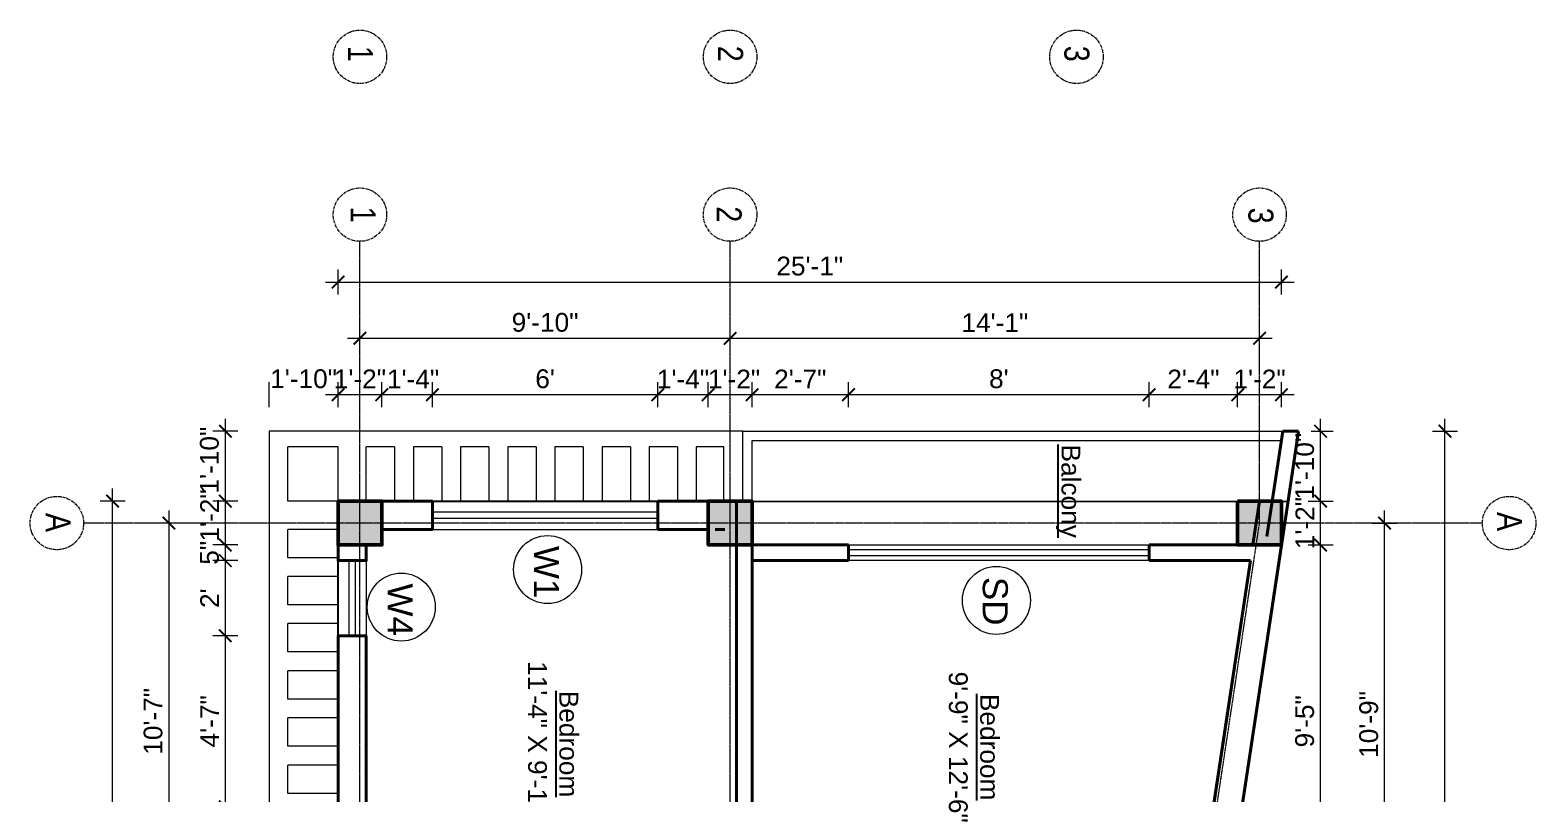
# Model space of a CAD drawing. Header units: inches. Extents: x 136316 to 155547, y -21384 to -17606.
# Drawn here: x 153034.3 to 153515.2, y -18961.1 to -18717.1 of the extents above; entities that cross this region are included whole.
import ezdxf

# ---------------------------------------------------------------- set-up
doc = ezdxf.new("R2010")
doc.units = ezdxf.units.IN
doc.header["$LTSCALE"] = 0.5
doc.header["$MEASUREMENT"] = 0
doc.header["$PDMODE"] = 66
doc.linetypes.add('CENTER', pattern=[2, 1.25, -0.25, 0.25, -0.25])
for name, color, linetype, lineweight in [('Annotate-Lite.w', 177, 'Continuous', 9), ('Annotations-Bold.w', 177, 'Continuous', 13), ('C-COLUMN', 1, 'Continuous', 50), ('DIM', 4, 'Continuous', 5), ('DIM 1-100', 4, 'Continuous', 13), ('PARAPET', 50, 'Continuous', 13), ('TEXT', 220, 'Continuous', 9), ('wall', 1, 'Continuous', 40), ('window', 4, 'Continuous', 13)]:
    doc.layers.add(name, color=color, linetype=linetype, lineweight=lineweight)
doc.styles.add('ARAIL', font='ARIALN.TTF')
doc.styles.add('arial.', font='arial.ttf')
doc.styles.add('gaurav', font='arial.ttf')
doc.styles.get("Standard").update_dxf_attribs({"font": 'arial.ttf'})
doc.dimstyles.new('1 by 96', dxfattribs={"dimtxt": 6, "dimasz": 4, "dimexe": 4, "dimexo": 4, "dimgap": 2, "dimtad": 1, "dimdec": 0, "dimzin": 0, "dimdsep": 46, "dimlunit": 4, "dimtxsty": 'Standard', "dimblk": 'ARCHTICK', "dimcen": 0, "dimdle": 4, "dimadec": 0, "dimazin": 0, "dimtfac": 1, "dimtdec": 0, "dimtix": 1, "dimtofl": 0, "dimtmove": 1, "dimatfit": 3, "dimldrblk": 'ARCHTICK', "dimfxl": 4, "dimfxlon": 1, "dimtolj": 1, "dimtzin": 0, "dimlwd": -1, "dimlwe": -1, "dimarcsym": 0})

# ---------------------------------------------------------------- blocks, each defined once
blk = doc.blocks.new('_ArchTick')
at = {"color": 0, "linetype": 'ByBlock', "const_width": 0.15}
blk.add_lwpolyline([(-0.5, -0.5), (0.5, 0.5)], dxfattribs=at)
blk = doc.blocks.new('*D653')
at = {"layer": 'Defpoints', "color": 0, "transparency": 16777216}
for p in [(153419.94, -18881.56), (153446.43, -18881.56), (153414.82, -18994.21)]:
    blk.add_point(p, dxfattribs=at)
at = {"layer": 'DIM 1-100', "color": 0, "transparency": 16777216}
for p, q in [((153446.43, -18998.21), (153446.43, -18877.56)), ((153442.43, -18881.56), (153450.43, -18881.56)), ((153442.43, -18994.21), (153450.43, -18994.21))]:
    blk.add_line(p, q, dxfattribs=at)
at = {"layer": 'DIM 1-100', "color": 0, "transparency": 16777216, "xscale": 4, "yscale": 4, "zscale": 4}
for p, rotation in [((153446.43, -18881.56), 90), ((153446.43, -18994.21), 270)]:
    blk.add_blockref('_ArchTick', p, dxfattribs=dict(at, rotation=rotation))
at = {"layer": 'DIM 1-100', "color": 0, "transparency": 16777216, "insert": (153441.36, -18937.88), "char_height": 6, "attachment_point": 5, "rotation": 90}
blk.add_mtext('\\A1;9\'-5"', dxfattribs=at)
blk = doc.blocks.new('*D654')
at = {"layer": 'Defpoints', "color": 0, "transparency": 16777216}
for p in [(153419.94, -18867.56), (153446.43, -18867.56), (153419.94, -18881.56)]:
    blk.add_point(p, dxfattribs=at)
at = {"layer": 'DIM 1-100', "color": 0, "transparency": 16777216}
for p, q in [((153446.43, -18885.56), (153446.43, -18863.56)), ((153442.43, -18867.56), (153450.43, -18867.56)), ((153442.43, -18881.56), (153450.43, -18881.56))]:
    blk.add_line(p, q, dxfattribs=at)
at = {"layer": 'DIM 1-100', "color": 0, "transparency": 16777216, "xscale": 4, "yscale": 4, "zscale": 4}
for p, rotation in [((153446.43, -18867.56), 90), ((153446.43, -18881.56), 270)]:
    blk.add_blockref('_ArchTick', p, dxfattribs=dict(at, rotation=rotation))
at = {"layer": 'DIM 1-100', "color": 0, "transparency": 16777216, "insert": (153441.41, -18874.56), "char_height": 6, "attachment_point": 5, "rotation": 90}
blk.add_mtext('\\A1;1\'-2"', dxfattribs=at)
blk = doc.blocks.new('*D655')
at = {"layer": 'Defpoints', "color": 0, "transparency": 16777216}
for p in [(153439.42, -18845.23), (153446.43, -18845.23), (153419.94, -18867.56)]:
    blk.add_point(p, dxfattribs=at)
at = {"layer": 'DIM 1-100', "color": 0, "transparency": 16777216}
for p, q in [((153443.42, -18845.23), (153450.43, -18845.23)), ((153446.43, -18871.56), (153446.43, -18841.23)), ((153442.43, -18867.56), (153450.43, -18867.56))]:
    blk.add_line(p, q, dxfattribs=at)
at = {"layer": 'DIM 1-100', "color": 0, "transparency": 16777216, "xscale": 4, "yscale": 4, "zscale": 4}
for p, rotation in [((153446.43, -18845.23), 90), ((153446.43, -18867.56), 270)]:
    blk.add_blockref('_ArchTick', p, dxfattribs=dict(at, rotation=rotation))
at = {"layer": 'DIM 1-100', "color": 0, "transparency": 16777216, "insert": (153441.36, -18856.39), "char_height": 6, "attachment_point": 5, "rotation": 90}
blk.add_mtext('\\A1;1\'-10"', dxfattribs=at)
blk = doc.blocks.new('*D658')
at = {"layer": 'Defpoints', "color": 0, "transparency": 16777216}
for p in [(153426.94, -18874.56), (153466.89, -18874.56), (153402.82, -19003.21)]:
    blk.add_point(p, dxfattribs=at)
at = {"layer": 'DIM 1-100', "color": 0, "transparency": 16777216}
for p, q in [((153462.89, -18874.56), (153470.89, -18874.56)), ((153466.89, -19007.21), (153466.89, -18870.56)), ((153462.89, -19003.21), (153470.89, -19003.21))]:
    blk.add_line(p, q, dxfattribs=at)
at = {"layer": 'DIM 1-100', "color": 0, "transparency": 16777216, "xscale": 4, "yscale": 4, "zscale": 4}
for p, rotation in [((153466.89, -18874.56), 90), ((153466.89, -19003.21), 270)]:
    blk.add_blockref('_ArchTick', p, dxfattribs=dict(at, rotation=rotation))
at = {"layer": 'DIM 1-100', "color": 0, "transparency": 16777216, "insert": (153461.83, -18938.88), "char_height": 6, "attachment_point": 5, "rotation": 90}
blk.add_mtext('\\A1;10\'-9"', dxfattribs=at)
blk = doc.blocks.new('*D593')
at = {"layer": 'Defpoints', "color": 0, "transparency": 16777216}
for p in [(153439.42, -18845.23), (153486.14, -18845.23), (153375.4, -19269.24)]:
    blk.add_point(p, dxfattribs=at)
at = {"layer": 'DIM 1-100', "color": 0, "transparency": 16777216}
for p, q in [((153482.14, -18845.23), (153490.14, -18845.23)), ((153486.14, -19273.24), (153486.14, -18841.23)), ((153482.14, -19269.24), (153490.14, -19269.24))]:
    blk.add_line(p, q, dxfattribs=at)
at = {"layer": 'DIM 1-100', "color": 0, "transparency": 16777216, "xscale": 4, "yscale": 4, "zscale": 4}
for p, rotation in [((153486.14, -18845.23), 90), ((153486.14, -19269.24), 270)]:
    blk.add_blockref('_ArchTick', p, dxfattribs=dict(at, rotation=rotation))
at = {"layer": 'DIM 1-100', "color": 0, "transparency": 16777216, "insert": (153481.08, -19057.23), "char_height": 6, "attachment_point": 5, "rotation": 90}
blk.add_mtext('\\A1;35\'-4"', dxfattribs=at)
blk = doc.blocks.new('*D602')
at = {"layer": 'Defpoints', "color": 0, "transparency": 16777216}
for p in [(153419.94, -18833.56), (153419.94, -18867.56), (153433.94, -18867.56)]:
    blk.add_point(p, dxfattribs=at)
at = {"layer": 'DIM 1-100', "color": 0, "transparency": 16777216}
for p, q in [((153419.94, -18837.56), (153419.94, -18829.56)), ((153433.94, -18837.56), (153433.94, -18829.56)), ((153437.94, -18833.56), (153415.94, -18833.56))]:
    blk.add_line(p, q, dxfattribs=at)
at = {"layer": 'DIM 1-100', "color": 0, "transparency": 16777216, "xscale": 4, "yscale": 4, "zscale": 4, "rotation": 180}
blk.add_blockref('_ArchTick', (153419.94, -18833.56), dxfattribs=at)
at = {"layer": 'DIM 1-100', "color": 0, "transparency": 16777216, "xscale": 4, "yscale": 4, "zscale": 4}
blk.add_blockref('_ArchTick', (153433.94, -18833.56), dxfattribs=at)
at = {"layer": 'DIM 1-100', "color": 0, "transparency": 16777216, "insert": (153426.94, -18828.55), "char_height": 6, "attachment_point": 5}
blk.add_mtext('\\A1;1\'-2"', dxfattribs=at)
blk = doc.blocks.new('*D659')
at = {"layer": 'Defpoints', "color": 0, "transparency": 16777216}
for p in [(153391.68, -18833.56), (153419.94, -18867.56), (153391.68, -18881.56)]:
    blk.add_point(p, dxfattribs=at)
at = {"layer": 'DIM 1-100', "color": 0, "transparency": 16777216}
for p, q in [((153391.68, -18837.56), (153391.68, -18829.56)), ((153419.94, -18837.56), (153419.94, -18829.56)), ((153423.94, -18833.56), (153387.68, -18833.56))]:
    blk.add_line(p, q, dxfattribs=at)
at = {"layer": 'DIM 1-100', "color": 0, "transparency": 16777216, "xscale": 4, "yscale": 4, "zscale": 4, "rotation": 180}
blk.add_blockref('_ArchTick', (153391.68, -18833.56), dxfattribs=at)
at = {"layer": 'DIM 1-100', "color": 0, "transparency": 16777216, "xscale": 4, "yscale": 4, "zscale": 4}
blk.add_blockref('_ArchTick', (153419.94, -18833.56), dxfattribs=at)
at = {"layer": 'DIM 1-100', "color": 0, "transparency": 16777216, "insert": (153405.81, -18828.55), "char_height": 6, "attachment_point": 5}
blk.add_mtext('\\A1;2\'-4"', dxfattribs=at)
blk = doc.blocks.new('*D660')
at = {"layer": 'Defpoints', "color": 0, "transparency": 16777216}
for p in [(153295.68, -18833.56), (153295.68, -18881.56), (153391.68, -18881.56)]:
    blk.add_point(p, dxfattribs=at)
at = {"layer": 'DIM 1-100', "color": 0, "transparency": 16777216}
for p, q in [((153295.68, -18837.56), (153295.68, -18829.56)), ((153391.68, -18837.56), (153391.68, -18829.56)), ((153395.68, -18833.56), (153291.68, -18833.56))]:
    blk.add_line(p, q, dxfattribs=at)
at = {"layer": 'DIM 1-100', "color": 0, "transparency": 16777216, "xscale": 4, "yscale": 4, "zscale": 4, "rotation": 180}
blk.add_blockref('_ArchTick', (153295.68, -18833.56), dxfattribs=at)
at = {"layer": 'DIM 1-100', "color": 0, "transparency": 16777216, "xscale": 4, "yscale": 4, "zscale": 4}
blk.add_blockref('_ArchTick', (153391.68, -18833.56), dxfattribs=at)
at = {"layer": 'DIM 1-100', "color": 0, "transparency": 16777216, "insert": (153343.68, -18828.49), "char_height": 6, "attachment_point": 5}
blk.add_mtext("\\A1;8'", dxfattribs=at)
blk = doc.blocks.new('*D661')
at = {"layer": 'Defpoints', "color": 0, "transparency": 16777216}
for p in [(153264.87, -18833.56), (153264.87, -18881.56), (153295.68, -18881.56)]:
    blk.add_point(p, dxfattribs=at)
at = {"layer": 'DIM 1-100', "color": 0, "transparency": 16777216}
for p, q in [((153264.87, -18837.56), (153264.87, -18829.56)), ((153295.68, -18837.56), (153295.68, -18829.56)), ((153299.68, -18833.56), (153260.87, -18833.56))]:
    blk.add_line(p, q, dxfattribs=at)
at = {"layer": 'DIM 1-100', "color": 0, "transparency": 16777216, "xscale": 4, "yscale": 4, "zscale": 4, "rotation": 180}
blk.add_blockref('_ArchTick', (153264.87, -18833.56), dxfattribs=at)
at = {"layer": 'DIM 1-100', "color": 0, "transparency": 16777216, "xscale": 4, "yscale": 4, "zscale": 4}
blk.add_blockref('_ArchTick', (153295.68, -18833.56), dxfattribs=at)
at = {"layer": 'DIM 1-100', "color": 0, "transparency": 16777216, "insert": (153280.27, -18828.55), "char_height": 6, "attachment_point": 5}
blk.add_mtext('\\A1;2\'-7"', dxfattribs=at)
blk = doc.blocks.new('*D662')
at = {"layer": 'Defpoints', "color": 0, "transparency": 16777216}
for p in [(153250.87, -18833.56), (153250.87, -18867.56), (153264.87, -18881.56)]:
    blk.add_point(p, dxfattribs=at)
at = {"layer": 'DIM 1-100', "color": 0, "transparency": 16777216}
for p, q in [((153250.87, -18837.56), (153250.87, -18829.56)), ((153264.87, -18837.56), (153264.87, -18829.56)), ((153268.87, -18833.56), (153246.87, -18833.56))]:
    blk.add_line(p, q, dxfattribs=at)
at = {"layer": 'DIM 1-100', "color": 0, "transparency": 16777216, "xscale": 4, "yscale": 4, "zscale": 4, "rotation": 180}
blk.add_blockref('_ArchTick', (153250.87, -18833.56), dxfattribs=at)
at = {"layer": 'DIM 1-100', "color": 0, "transparency": 16777216, "xscale": 4, "yscale": 4, "zscale": 4}
blk.add_blockref('_ArchTick', (153264.87, -18833.56), dxfattribs=at)
at = {"layer": 'DIM 1-100', "color": 0, "transparency": 16777216, "insert": (153259.11, -18828.55), "char_height": 6, "attachment_point": 5}
blk.add_mtext('\\A1;1\'-2"', dxfattribs=at)
blk = doc.blocks.new('*D663')
at = {"layer": 'Defpoints', "color": 0, "transparency": 16777216}
for p in [(153234.76, -18833.56), (153234.76, -18867.56), (153250.87, -18867.56)]:
    blk.add_point(p, dxfattribs=at)
at = {"layer": 'DIM 1-100', "color": 0, "transparency": 16777216}
for p, q in [((153234.76, -18837.56), (153234.76, -18829.56)), ((153250.87, -18837.56), (153250.87, -18829.56)), ((153254.87, -18833.56), (153230.76, -18833.56))]:
    blk.add_line(p, q, dxfattribs=at)
at = {"layer": 'DIM 1-100', "color": 0, "transparency": 16777216, "xscale": 4, "yscale": 4, "zscale": 4, "rotation": 180}
blk.add_blockref('_ArchTick', (153234.76, -18833.56), dxfattribs=at)
at = {"layer": 'DIM 1-100', "color": 0, "transparency": 16777216, "xscale": 4, "yscale": 4, "zscale": 4}
blk.add_blockref('_ArchTick', (153250.87, -18833.56), dxfattribs=at)
at = {"layer": 'DIM 1-100', "color": 0, "transparency": 16777216, "insert": (153242.81, -18828.55), "char_height": 6, "attachment_point": 5}
blk.add_mtext('\\A1;1\'-4"', dxfattribs=at)
blk = doc.blocks.new('*D664')
at = {"layer": 'Defpoints', "color": 0, "transparency": 16777216}
for p in [(153162.76, -18833.56), (153162.76, -18867.56), (153234.76, -18867.56)]:
    blk.add_point(p, dxfattribs=at)
at = {"layer": 'DIM 1-100', "color": 0, "transparency": 16777216}
for p, q in [((153162.76, -18837.56), (153162.76, -18829.56)), ((153234.76, -18837.56), (153234.76, -18829.56)), ((153238.76, -18833.56), (153158.76, -18833.56))]:
    blk.add_line(p, q, dxfattribs=at)
at = {"layer": 'DIM 1-100', "color": 0, "transparency": 16777216, "xscale": 4, "yscale": 4, "zscale": 4, "rotation": 180}
blk.add_blockref('_ArchTick', (153162.76, -18833.56), dxfattribs=at)
at = {"layer": 'DIM 1-100', "color": 0, "transparency": 16777216, "xscale": 4, "yscale": 4, "zscale": 4}
blk.add_blockref('_ArchTick', (153234.76, -18833.56), dxfattribs=at)
at = {"layer": 'DIM 1-100', "color": 0, "transparency": 16777216, "insert": (153198.76, -18828.49), "char_height": 6, "attachment_point": 5}
blk.add_mtext("\\A1;6'", dxfattribs=at)
blk = doc.blocks.new('*D665')
at = {"layer": 'Defpoints', "color": 0, "transparency": 16777216}
for p in [(153146.64, -18833.56), (153146.64, -18867.56), (153162.76, -18867.56)]:
    blk.add_point(p, dxfattribs=at)
at = {"layer": 'DIM 1-100', "color": 0, "transparency": 16777216}
for p, q in [((153146.64, -18837.56), (153146.64, -18829.56)), ((153162.76, -18837.56), (153162.76, -18829.56)), ((153166.76, -18833.56), (153142.64, -18833.56))]:
    blk.add_line(p, q, dxfattribs=at)
at = {"layer": 'DIM 1-100', "color": 0, "transparency": 16777216, "xscale": 4, "yscale": 4, "zscale": 4, "rotation": 180}
blk.add_blockref('_ArchTick', (153146.64, -18833.56), dxfattribs=at)
at = {"layer": 'DIM 1-100', "color": 0, "transparency": 16777216, "xscale": 4, "yscale": 4, "zscale": 4}
blk.add_blockref('_ArchTick', (153162.76, -18833.56), dxfattribs=at)
at = {"layer": 'DIM 1-100', "color": 0, "transparency": 16777216, "insert": (153156.61, -18828.55), "char_height": 6, "attachment_point": 5}
blk.add_mtext('\\A1;1\'-4"', dxfattribs=at)
blk = doc.blocks.new('*D666')
at = {"layer": 'Defpoints', "color": 0, "transparency": 16777216}
for p in [(153132.64, -18833.56), (153132.64, -18867.56), (153146.64, -18867.56)]:
    blk.add_point(p, dxfattribs=at)
at = {"layer": 'DIM 1-100', "color": 0, "transparency": 16777216}
for p, q in [((153132.64, -18837.56), (153132.64, -18829.56)), ((153146.64, -18837.56), (153146.64, -18829.56)), ((153150.64, -18833.56), (153128.64, -18833.56))]:
    blk.add_line(p, q, dxfattribs=at)
at = {"layer": 'DIM 1-100', "color": 0, "transparency": 16777216, "xscale": 4, "yscale": 4, "zscale": 4, "rotation": 180}
blk.add_blockref('_ArchTick', (153132.64, -18833.56), dxfattribs=at)
at = {"layer": 'DIM 1-100', "color": 0, "transparency": 16777216, "xscale": 4, "yscale": 4, "zscale": 4}
blk.add_blockref('_ArchTick', (153146.64, -18833.56), dxfattribs=at)
at = {"layer": 'DIM 1-100', "color": 0, "transparency": 16777216, "insert": (153139.64, -18828.5), "char_height": 6, "attachment_point": 5}
blk.add_mtext('\\A1;1\'-2"', dxfattribs=at)
blk = doc.blocks.new('*D667')
at = {"layer": 'Defpoints', "color": 0, "transparency": 16777216}
for p in [(153110.64, -18833.56), (153110.64, -18845.23), (153132.64, -18867.56)]:
    blk.add_point(p, dxfattribs=at)
at = {"layer": 'DIM 1-100', "color": 0, "transparency": 16777216}
for p, q in [((153110.64, -18837.56), (153110.64, -18829.56)), ((153132.64, -18837.56), (153132.64, -18829.56))]:
    blk.add_line(p, q, dxfattribs=at)
at = {"layer": 'DIM 1-100', "color": 0, "transparency": 16777216, "insert": (153121.64, -18828.49), "char_height": 6, "attachment_point": 5}
blk.add_mtext('\\A1;1\'-10"', dxfattribs=at)
blk = doc.blocks.new('*D603')
at = {"layer": 'Defpoints', "color": 0, "transparency": 16777216}
for p in [(153257.87, -18815.56), (153257.87, -18867.56), (153426.94, -18867.64)]:
    blk.add_point(p, dxfattribs=at)
at = {"layer": 'DIM 1-100', "color": 0, "transparency": 16777216}
for p, q in [((153257.87, -18819.56), (153257.87, -18811.56)), ((153426.94, -18819.56), (153426.94, -18811.56)), ((153430.94, -18815.56), (153253.87, -18815.56))]:
    blk.add_line(p, q, dxfattribs=at)
at = {"layer": 'DIM 1-100', "color": 0, "transparency": 16777216, "xscale": 4, "yscale": 4, "zscale": 4, "rotation": 180}
blk.add_blockref('_ArchTick', (153257.87, -18815.56), dxfattribs=at)
at = {"layer": 'DIM 1-100', "color": 0, "transparency": 16777216, "xscale": 4, "yscale": 4, "zscale": 4}
blk.add_blockref('_ArchTick', (153426.94, -18815.56), dxfattribs=at)
at = {"layer": 'DIM 1-100', "color": 0, "transparency": 16777216, "insert": (153342.4, -18810.55), "char_height": 6, "attachment_point": 5}
blk.add_mtext('\\A1;14\'-1"', dxfattribs=at)
blk = doc.blocks.new('*D604')
at = {"layer": 'Defpoints', "color": 0, "transparency": 16777216}
for p in [(153139.64, -18815.56), (153139.64, -18867.56), (153257.87, -18867.56)]:
    blk.add_point(p, dxfattribs=at)
at = {"layer": 'DIM 1-100', "color": 0, "transparency": 16777216}
for p, q in [((153139.64, -18819.56), (153139.64, -18811.56)), ((153257.87, -18819.56), (153257.87, -18811.56)), ((153261.87, -18815.56), (153135.64, -18815.56))]:
    blk.add_line(p, q, dxfattribs=at)
at = {"layer": 'DIM 1-100', "color": 0, "transparency": 16777216, "xscale": 4, "yscale": 4, "zscale": 4, "rotation": 180}
blk.add_blockref('_ArchTick', (153139.64, -18815.56), dxfattribs=at)
at = {"layer": 'DIM 1-100', "color": 0, "transparency": 16777216, "xscale": 4, "yscale": 4, "zscale": 4}
blk.add_blockref('_ArchTick', (153257.87, -18815.56), dxfattribs=at)
at = {"layer": 'DIM 1-100', "color": 0, "transparency": 16777216, "insert": (153198.76, -18810.49), "char_height": 6, "attachment_point": 5}
blk.add_mtext('\\A1;9\'-10"', dxfattribs=at)
blk = doc.blocks.new('*D605')
at = {"layer": 'Defpoints', "color": 0, "transparency": 16777216}
for p in [(153433.94, -18797.56), (153132.64, -18867.56), (153433.94, -18867.56)]:
    blk.add_point(p, dxfattribs=at)
at = {"layer": 'DIM 1-100', "color": 0, "transparency": 16777216}
for p, q in [((153128.64, -18797.56), (153437.94, -18797.56)), ((153132.64, -18801.56), (153132.64, -18793.56)), ((153433.94, -18801.56), (153433.94, -18793.56))]:
    blk.add_line(p, q, dxfattribs=at)
at = {"layer": 'DIM 1-100', "color": 0, "transparency": 16777216, "xscale": 4, "yscale": 4, "zscale": 4, "rotation": 180}
blk.add_blockref('_ArchTick', (153132.64, -18797.56), dxfattribs=at)
at = {"layer": 'DIM 1-100', "color": 0, "transparency": 16777216, "xscale": 4, "yscale": 4, "zscale": 4}
blk.add_blockref('_ArchTick', (153433.94, -18797.56), dxfattribs=at)
at = {"layer": 'DIM 1-100', "color": 0, "transparency": 16777216, "insert": (153283.29, -18792.49), "char_height": 6, "attachment_point": 5}
blk.add_mtext('\\A1;25\'-1"', dxfattribs=at)
blk = doc.blocks.new('*D668')
at = {"layer": 'Defpoints', "color": 0, "transparency": 16777216}
for p in [(153132.64, -18867.56), (153096.64, -18881.56), (153132.64, -18881.56)]:
    blk.add_point(p, dxfattribs=at)
at = {"layer": 'DIM 1-100', "color": 0, "transparency": 16777216}
for p, q in [((153096.64, -18863.56), (153096.64, -18885.56)), ((153100.64, -18867.56), (153092.64, -18867.56)), ((153100.64, -18881.56), (153092.64, -18881.56))]:
    blk.add_line(p, q, dxfattribs=at)
at = {"layer": 'DIM 1-100', "color": 0, "transparency": 16777216, "xscale": 4, "yscale": 4, "zscale": 4}
for p, rotation in [((153096.64, -18867.56), 90), ((153096.64, -18881.56), 270)]:
    blk.add_blockref('_ArchTick', p, dxfattribs=dict(at, rotation=rotation))
at = {"layer": 'DIM 1-100', "color": 0, "transparency": 16777216, "insert": (153091.63, -18872.13), "char_height": 6, "attachment_point": 5, "rotation": 90}
blk.add_mtext('\\A1;1\'-2"', dxfattribs=at)
blk = doc.blocks.new('*D669')
at = {"layer": 'Defpoints', "color": 0, "transparency": 16777216}
for p in [(153132.64, -18881.56), (153096.64, -18886.56), (153132.64, -18886.56)]:
    blk.add_point(p, dxfattribs=at)
at = {"layer": 'DIM 1-100', "color": 0, "transparency": 16777216}
for p, q in [((153100.64, -18881.56), (153092.64, -18881.56)), ((153100.64, -18886.56), (153092.64, -18886.56))]:
    blk.add_line(p, q, dxfattribs=at)
at = {"layer": 'DIM 1-100', "color": 0, "transparency": 16777216, "insert": (153091.59, -18884.06), "char_height": 6, "attachment_point": 5, "rotation": 90}
blk.add_mtext('\\A1;5"', dxfattribs=at)
blk = doc.blocks.new('*D670')
at = {"layer": 'Defpoints', "color": 0, "transparency": 16777216}
for p in [(153132.64, -18886.56), (153096.64, -18910.56), (153132.64, -18910.56)]:
    blk.add_point(p, dxfattribs=at)
at = {"layer": 'DIM 1-100', "color": 0, "transparency": 16777216}
for p, q in [((153096.64, -18882.56), (153096.64, -18914.56)), ((153100.64, -18886.56), (153092.64, -18886.56)), ((153100.64, -18910.56), (153092.64, -18910.56))]:
    blk.add_line(p, q, dxfattribs=at)
at = {"layer": 'DIM 1-100', "color": 0, "transparency": 16777216, "xscale": 4, "yscale": 4, "zscale": 4}
for p, rotation in [((153096.64, -18886.56), 90), ((153096.64, -18910.56), 270)]:
    blk.add_blockref('_ArchTick', p, dxfattribs=dict(at, rotation=rotation))
at = {"layer": 'DIM 1-100', "color": 0, "transparency": 16777216, "insert": (153091.63, -18898.56), "char_height": 6, "attachment_point": 5, "rotation": 90}
blk.add_mtext("\\A1;2'", dxfattribs=at)
blk = doc.blocks.new('*D671')
at = {"layer": 'Defpoints', "color": 0, "transparency": 16777216}
for p in [(153132.64, -18910.56), (153096.64, -18965.21), (153132.64, -18965.21)]:
    blk.add_point(p, dxfattribs=at)
at = {"layer": 'DIM 1-100', "color": 0, "transparency": 16777216}
for p, q in [((153096.64, -18906.56), (153096.64, -18969.21)), ((153100.64, -18910.56), (153092.64, -18910.56)), ((153100.64, -18965.21), (153092.64, -18965.21))]:
    blk.add_line(p, q, dxfattribs=at)
at = {"layer": 'DIM 1-100', "color": 0, "transparency": 16777216, "xscale": 4, "yscale": 4, "zscale": 4}
for p, rotation in [((153096.64, -18910.56), 90), ((153096.64, -18965.21), 270)]:
    blk.add_blockref('_ArchTick', p, dxfattribs=dict(at, rotation=rotation))
at = {"layer": 'DIM 1-100', "color": 0, "transparency": 16777216, "insert": (153091.64, -18937.88), "char_height": 6, "attachment_point": 5, "rotation": 90}
blk.add_mtext('\\A1;4\'-7"', dxfattribs=at)
blk = doc.blocks.new('*D708')
at = {"layer": 'Defpoints', "color": 0, "transparency": 16777216}
for p in [(153110.64, -18845.23), (153096.64, -18867.56), (153132.64, -18867.56)]:
    blk.add_point(p, dxfattribs=at)
at = {"layer": 'DIM 1-100', "color": 0, "transparency": 16777216}
for p, q in [((153100.64, -18845.23), (153092.64, -18845.23)), ((153096.64, -18841.23), (153096.64, -18871.56)), ((153100.64, -18867.56), (153092.64, -18867.56))]:
    blk.add_line(p, q, dxfattribs=at)
at = {"layer": 'DIM 1-100', "color": 0, "transparency": 16777216, "xscale": 4, "yscale": 4, "zscale": 4}
for p, rotation in [((153096.64, -18845.23), 90), ((153096.64, -18867.56), 270)]:
    blk.add_blockref('_ArchTick', p, dxfattribs=dict(at, rotation=rotation))
at = {"layer": 'DIM 1-100', "color": 0, "transparency": 16777216, "insert": (153091.58, -18854.45), "char_height": 6, "attachment_point": 5, "rotation": 90}
blk.add_mtext('\\A1;1\'-10"', dxfattribs=at)
blk = doc.blocks.new('*D709')
at = {"layer": 'Defpoints', "color": 0, "transparency": 16777216}
for p in [(153132.64, -18874.56), (153078.64, -19001.21), (153132.64, -19001.21)]:
    blk.add_point(p, dxfattribs=at)
at = {"layer": 'DIM 1-100', "color": 0, "transparency": 16777216}
for p, q in [((153082.64, -18874.56), (153074.64, -18874.56)), ((153078.64, -18870.56), (153078.64, -19005.21)), ((153082.64, -19001.21), (153074.64, -19001.21))]:
    blk.add_line(p, q, dxfattribs=at)
at = {"layer": 'DIM 1-100', "color": 0, "transparency": 16777216, "xscale": 4, "yscale": 4, "zscale": 4}
for p, rotation in [((153078.64, -18874.56), 90), ((153078.64, -19001.21), 270)]:
    blk.add_blockref('_ArchTick', p, dxfattribs=dict(at, rotation=rotation))
at = {"layer": 'DIM 1-100', "color": 0, "transparency": 16777216, "insert": (153073.58, -18937.88), "char_height": 6, "attachment_point": 5, "rotation": 90}
blk.add_mtext('\\A1;10\'-7"', dxfattribs=at)
blk = doc.blocks.new('*D636')
at = {"layer": 'Defpoints', "color": 0, "transparency": 16777216}
for p in [(153060.64, -18867.56), (153132.64, -18867.56), (153132.64, -19259.67)]:
    blk.add_point(p, dxfattribs=at)
at = {"layer": 'DIM 1-100', "color": 0, "transparency": 16777216}
for p, q in [((153060.64, -19263.67), (153060.64, -18863.56)), ((153064.64, -18867.56), (153056.64, -18867.56)), ((153064.64, -19259.67), (153056.64, -19259.67))]:
    blk.add_line(p, q, dxfattribs=at)
at = {"layer": 'DIM 1-100', "color": 0, "transparency": 16777216, "xscale": 4, "yscale": 4, "zscale": 4}
for p, rotation in [((153060.64, -18867.56), 90), ((153060.64, -19259.67), 270)]:
    blk.add_blockref('_ArchTick', p, dxfattribs=dict(at, rotation=rotation))
at = {"layer": 'DIM 1-100', "color": 0, "transparency": 16777216, "insert": (153055.57, -19063.61), "char_height": 6, "attachment_point": 5, "rotation": 90}
blk.add_mtext('\\A1;32\'-8"', dxfattribs=at)

msp = doc.modelspace()

# ---------------------------------------------------------------- hatches: boundary and pattern name
at = {"layer": 'C-COLUMN'}
h = msp.add_hatch(color=256, dxfattribs=at)
h.dxf.hatch_style = 1
h.paths.add_polyline_path([(153146.64, -18881.56), (153146.64, -18867.56), (153132.64, -18867.56), (153132.64, -18881.56)])
h = msp.add_hatch(color=256, dxfattribs=at)
h.dxf.hatch_style = 1
h.paths.add_polyline_path([(153264.87, -18881.56), (153264.87, -18867.56), (153250.87, -18867.56), (153250.87, -18881.56)])
h = msp.add_hatch(color=256, dxfattribs=at)
h.dxf.hatch_style = 1
h.paths.add_polyline_path([(153433.94, -18881.56), (153433.94, -18867.56), (153419.94, -18867.56), (153419.94, -18881.56)])

# ---------------------------------------------------------------- linework, layer by layer
at = {"layer": 'Annotate-Lite.w', "ltscale": 0.005}
for centre in [(153199.56, -18889.4), (153342.89, -18899.28), (153152.84, -18901.39)]:
    msp.add_circle(centre, 10.86, dxfattribs=at)
at = {"layer": 'Annotations-Bold.w', "linetype": 'CENTER', "ltscale": 0.3}
for p, q in [((153139.64, -19344.78), (153139.64, -18784.56)), ((153257.87, -19344.78), (153257.87, -18784.56)), ((153498.12, -18874.56), (153051.37, -18874.56))]:
    msp.add_line(p, q, dxfattribs=at)
msp.add_lwpolyline([(153368.47, -19344.78), (153368.47, -19261.77), (153390.08, -19118.71), (153407.82, -19001.21), (153426.94, -18874.56), (153426.94, -18784.56)], dxfattribs=at)
at = {"layer": 'Annotations-Bold.w', "linetype": 'CENTER', "ltscale": 1.5}
for centre in [(153139.64, -18725.63), (153257.87, -18725.63), (153368.47, -18725.63), (153139.64, -18776.03), (153257.87, -18776.03), (153426.94, -18776.03), (153042.84, -18874.56), (153506.65, -18874.56)]:
    msp.add_circle(centre, 8.53, dxfattribs=at)
at = {"layer": 'C-COLUMN'}
for points in [[(153132.64, -18867.56), (153132.64, -18881.56), (153146.64, -18881.56), (153146.64, -18867.56)], [(153250.87, -18867.56), (153250.87, -18881.56), (153264.87, -18881.56), (153264.87, -18867.56)], [(153419.94, -18867.56), (153419.94, -18881.56), (153433.94, -18881.56), (153433.94, -18867.56)]]:
    msp.add_lwpolyline(points, close=True, dxfattribs=at)
at = {"layer": 'Defpoints'}
msp.add_lwpolyline([(153375.4, -19269.24), (153132.64, -19259.67), (153132.64, -18867.56), (153436.04, -18867.67), (153375.4, -19269.24)], dxfattribs=at)
at = {"layer": 'DIM'}
for p, q in [((153391.68, -18883.06), (153295.68, -18883.06)), ((153132.64, -18910.56), (153132.64, -18886.56)), ((153136.14, -18886.56), (153136.14, -18910.56)), ((153138.14, -18886.56), (153138.14, -18910.56)), ((153141.64, -18886.56), (153141.64, -18910.56)), ((153391.68, -18885.06), (153295.68, -18885.06))]:
    msp.add_line(p, q, dxfattribs=at)
at = {"layer": 'PARAPET', "ltscale": 100}
for p, q in [((153261.87, -18845.23), (153110.64, -18845.23)), ((153110.64, -18845.23), (153110.64, -18997.04)), ((153261.87, -18867.56), (153261.87, -18845.23)), ((153261.87, -18845.23), (153434.37, -18845.23)), ((153132.64, -18850.25), (153116.64, -18850.25)), ((153116.64, -18867.56), (153116.64, -18850.25)), ((153132.64, -18867.56), (153132.64, -18850.25)), ((153150.7, -18850.25), (153141.64, -18850.25)), ((153141.64, -18867.56), (153141.64, -18850.25)), ((153150.7, -18850.25), (153150.7, -18867.56)), ((153165.76, -18850.25), (153156.7, -18850.25)), ((153156.7, -18850.25), (153156.7, -18867.56)), ((153165.76, -18850.25), (153165.76, -18867.56)), ((153180.82, -18850.25), (153171.76, -18850.25)), ((153171.76, -18850.25), (153171.76, -18867.56)), ((153180.82, -18850.25), (153180.82, -18867.56)), ((153195.88, -18850.25), (153186.82, -18850.25)), ((153186.82, -18850.25), (153186.82, -18867.56)), ((153195.88, -18850.25), (153195.88, -18867.56)), ((153210.94, -18850.25), (153201.88, -18850.25)), ((153201.88, -18850.25), (153201.88, -18867.56)), ((153210.94, -18850.25), (153210.94, -18867.56)), ((153226, -18850.25), (153216.94, -18850.25)), ((153216.94, -18850.25), (153216.94, -18867.56)), ((153226, -18850.25), (153226, -18867.56)), ((153241.06, -18850.25), (153232, -18850.25)), ((153232, -18850.25), (153232, -18867.56)), ((153241.06, -18850.25), (153241.06, -18867.56)), ((153255.87, -18850.25), (153247.06, -18850.25)), ((153247.06, -18850.25), (153247.06, -18867.56)), ((153255.87, -18867.56), (153255.87, -18850.25)), ((153264.87, -18867.56), (153264.87, -18848.23)), ((153264.87, -18848.23), (153433.91, -18848.23)), ((153132.64, -18867.56), (153116.64, -18867.56)), ((153132.64, -18876.56), (153116.64, -18876.56)), ((153116.64, -18885.62), (153116.64, -18876.56)), ((153132.64, -18885.62), (153116.64, -18885.62)), ((153132.64, -18891.62), (153116.64, -18891.62)), ((153116.64, -18900.68), (153116.64, -18891.62)), ((153132.64, -18900.68), (153116.64, -18900.68)), ((153132.64, -18906.68), (153116.64, -18906.68)), ((153116.64, -18915.74), (153116.64, -18906.68)), ((153132.64, -18915.74), (153116.64, -18915.74)), ((153132.64, -18921.74), (153116.64, -18921.74)), ((153116.64, -18930.8), (153116.64, -18921.74)), ((153132.64, -18930.8), (153116.64, -18930.8)), ((153132.64, -18936.8), (153116.64, -18936.8)), ((153116.64, -18945.86), (153116.64, -18936.8)), ((153132.64, -18945.86), (153116.64, -18945.86)), ((153132.64, -18951.86), (153116.64, -18951.86)), ((153116.64, -18960.92), (153116.64, -18951.86)), ((153132.64, -18960.92), (153116.64, -18960.92))]:
    msp.add_line(p, q, dxfattribs=at)
at = {"layer": 'wall'}
for p, q in [((153434.37, -18845.23), (153429.3, -18878.81)), ((153439.42, -18845.23), (153434.24, -18879.56)), ((153434.37, -18845.23), (153439.42, -18845.23)), ((153144.64, -18867.56), (153132.64, -18867.56)), ((153146.64, -18867.56), (153162.76, -18867.56)), ((153162.76, -18876.56), (153162.76, -18867.56)), ((153234.76, -18867.56), (153250.87, -18867.56)), ((153234.76, -18876.56), (153234.76, -18867.56)), ((153146.64, -18876.56), (153162.76, -18876.56)), ((153234.76, -18876.56), (153250.87, -18876.56)), ((153253.12, -18876.56), (153256.12, -18876.56)), ((153397.08, -19125.71), (153434.24, -18879.56)), ((153397.08, -19125.71), (153434.24, -18879.56)), ((153264.87, -18881.56), (153295.68, -18881.56)), ((153295.68, -18886.56), (153295.68, -18881.56)), ((153391.68, -18881.56), (153422.24, -18881.56)), ((153391.68, -18886.56), (153391.68, -18881.56)), ((153397.08, -19125.71), (153433.94, -18881.56)), ((153264.87, -18886.56), (153295.68, -18886.56)), ((153391.68, -18886.56), (153424.08, -18886.56)), ((153132.64, -18910.56), (153132.64, -18965.21)), ((153132.64, -18910.56), (153141.64, -18910.56))]:
    msp.add_line(p, q, dxfattribs=at)
for points in [[(153264.87, -18867.56), (153264.87, -19017.96), (153250.87, -19017.96)], [(153259.87, -18867.56), (153259.87, -19012.96), (153250.87, -19012.96)], [(153424.84, -18881.56), (153426.95, -18867.56)], [(153424.84, -18881.56), (153426.95, -18867.56)], [(153390.08, -19111.71), (153424.08, -18886.56)], [(153407.82, -18994.21), (153424.08, -18886.56)], [(153141.64, -18910.56), (153141.64, -18965.21)]]:
    msp.add_lwpolyline(points, dxfattribs=at)
msp.add_lwpolyline([(153132.64, -18881.56), (153132.64, -18886.56), (153141.64, -18886.56), (153141.64, -18881.56)], close=True, dxfattribs=at)
at = {"layer": 'window'}
for p, q in [((153234.76, -18867.56), (153162.76, -18867.56)), ((153234.76, -18871.06), (153162.76, -18871.06)), ((153234.76, -18873.06), (153162.76, -18873.06)), ((153162.76, -18876.56), (153234.76, -18876.56)), ((153295.68, -18881.56), (153391.68, -18881.56)), ((153391.68, -18886.56), (153295.68, -18886.56))]:
    msp.add_line(p, q, dxfattribs=at)

# ---------------------------------------------------------------- texts
at = {"layer": 'Annotate-Lite.w', "ltscale": 0.005, "char_height": 8, "attachment_point": 1, "rotation": 270, "style": 'gaurav'}
for s, insert in [('W1', (153203.21, -18881.85)), ('W4', (153156.49, -18893.85)), ('SD', (153346.54, -18891.74))]:
    msp.add_mtext_dynamic_manual_height_columns(s, width=8, gutter_width=100, heights=[0], dxfattribs=dict(at, insert=insert))
at = {"layer": 'Annotations-Bold.w', "linetype": 'CENTER', "ltscale": 1.5, "char_height": 8, "attachment_point": 1, "rotation": 270, "style": 'ARAIL'}
for s, insert in [('1', (153143.78, -18722.09)), ('2', (153262.01, -18722.09)), ('3', (153372.6, -18722.09)), ('1', (153144.69, -18773.48)), ('2', (153261.54, -18773.38)), ('3', (153431.37, -18773.81)), ('A', (153047.29, -18871.32)), ('A', (153510.79, -18871.02))]:
    msp.add_mtext_dynamic_manual_height_columns(s, width=6.5393, gutter_width=100, heights=[0], dxfattribs=dict(at, insert=insert))
at = {"layer": 'TEXT', "lineweight": -2, "char_height": 6, "width": 127.5059, "attachment_point": 5, "rotation": 270, "style": 'arial.'}
for s, insert in [('{\\LBalcony}', (153365.79, -18864.38)), ('{\\LBedroom\\P}11\'-4" X 9\'-10"', (153201.3, -18945.13)), ('{\\LBedroom\\P}9\'-9" X 12\'-6"', (153335.69, -18946.14))]:
    msp.add_mtext(s, dxfattribs=dict(at, insert=insert))

# ---------------------------------------------------------------- dimensions: what is measured, and where the dimension line sits
at = {"layer": 'DIM 1-100'}
for base, p1, p2, picture, middle in [((153433.94, -18797.56), (153132.64, -18867.56), (153433.94, -18867.56), '*D605', (153283.29, -18792.49)), ((153139.64, -18815.56), (153257.87, -18867.56), (153139.64, -18867.56), '*D604', (153198.76, -18810.49)), ((153257.87, -18815.56), (153426.94, -18867.64), (153257.87, -18867.56), '*D603', (153342.4, -18810.55)), ((153110.64, -18833.56), (153132.64, -18867.56), (153110.64, -18845.23), '*D667', (153121.64, -18828.49)), ((153162.76, -18833.56), (153234.76, -18867.56), (153162.76, -18867.56), '*D664', (153198.76, -18828.49)), ((153264.87, -18833.56), (153295.68, -18881.56), (153264.87, -18881.56), '*D661', (153280.27, -18828.55)), ((153295.68, -18833.56), (153391.68, -18881.56), (153295.68, -18881.56), '*D660', (153343.68, -18828.49)), ((153391.68, -18833.56), (153419.94, -18867.56), (153391.68, -18881.56), '*D659', (153405.81, -18828.55))]:
    dim = msp.add_linear_dim(base=base, p1=p1, p2=p2, dimstyle='1 by 96', dxfattribs=at)
    dim.commit()
    dim.dimension.update_dxf_attribs({"geometry": picture, "text_midpoint": middle})
for base, p1, p2, picture, middle in [((153132.64, -18833.56), (153146.64, -18867.56), (153132.64, -18867.56), '*D666', (153139.64, -18833.51)), ((153146.64, -18833.56), (153162.76, -18867.56), (153146.64, -18867.56), '*D665', (153156.61, -18833.56)), ((153234.76, -18833.56), (153250.87, -18867.56), (153234.76, -18867.56), '*D663', (153242.81, -18833.56)), ((153250.87, -18833.56), (153264.87, -18881.56), (153250.87, -18867.56), '*D662', (153259.11, -18833.56)), ((153419.94, -18833.56), (153433.94, -18867.56), (153419.94, -18867.56), '*D602', (153426.94, -18833.56))]:
    dim = msp.add_linear_dim(base=base, p1=p1, p2=p2, dimstyle='1 by 96', dxfattribs=at)
    dim.commit()
    dim.dimension.update_dxf_attribs({"geometry": picture, "text_midpoint": middle, "dimtype": 160})
for base, p1, p2, picture, middle in [((153096.64, -18867.56), (153110.64, -18845.23), (153132.64, -18867.56), '*D708', (153096.64, -18854.45)), ((153446.43, -18845.23), (153419.94, -18867.56), (153439.42, -18845.23), '*D655', (153446.43, -18856.39)), ((153096.64, -18881.56), (153132.64, -18867.56), (153132.64, -18881.56), '*D668', (153096.64, -18872.13)), ((153446.43, -18867.56), (153419.94, -18881.56), (153419.94, -18867.56), '*D654', (153446.43, -18874.56))]:
    dim = msp.add_linear_dim(base=base, p1=p1, p2=p2, angle=270, dimstyle='1 by 96', dxfattribs=at)
    dim.commit()
    dim.dimension.update_dxf_attribs({"geometry": picture, "text_midpoint": middle, "dimtype": 160})
for base, p1, p2, picture, middle in [((153486.14, -18845.23), (153375.4, -19269.24), (153439.42, -18845.23), '*D593', (153481.08, -19057.23)), ((153060.64, -18867.56), (153132.64, -19259.67), (153132.64, -18867.56), '*D636', (153055.57, -19063.61)), ((153078.64, -19001.21), (153132.64, -18874.56), (153132.64, -19001.21), '*D709', (153073.58, -18937.88)), ((153466.89, -18874.56), (153402.82, -19003.21), (153426.94, -18874.56), '*D658', (153461.83, -18938.88)), ((153446.43, -18881.56), (153414.82, -18994.21), (153419.94, -18881.56), '*D653', (153441.36, -18937.88)), ((153096.64, -18886.56), (153132.64, -18881.56), (153132.64, -18886.56), '*D669', (153091.59, -18884.06)), ((153096.64, -18910.56), (153132.64, -18886.56), (153132.64, -18910.56), '*D670', (153091.63, -18898.56)), ((153096.64, -18965.21), (153132.64, -18910.56), (153132.64, -18965.21), '*D671', (153091.64, -18937.88))]:
    dim = msp.add_linear_dim(base=base, p1=p1, p2=p2, angle=270, dimstyle='1 by 96', dxfattribs=at)
    dim.commit()
    dim.dimension.update_dxf_attribs({"geometry": picture, "text_midpoint": middle})

doc.saveas('drawing.dxf')
